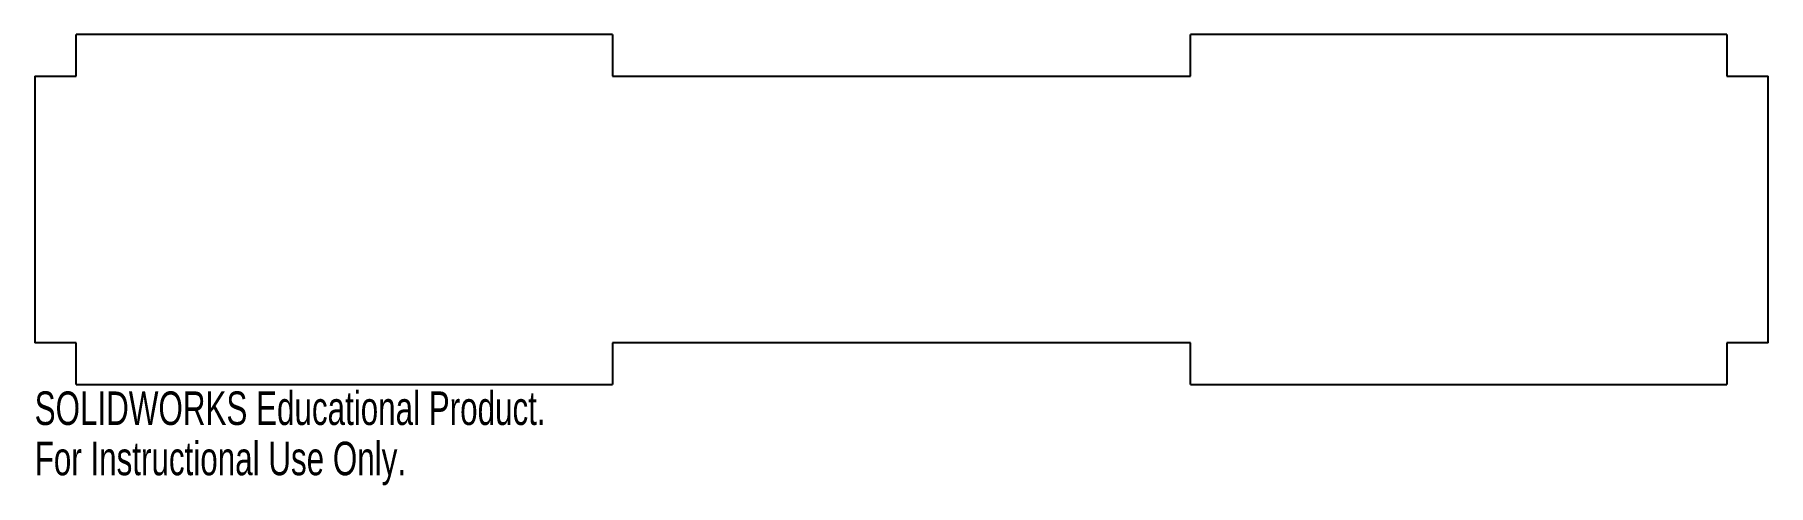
# Model space of a CAD drawing. Header units: millimetres. Extents: x 125 to 375, y 11 to 76.
import ezdxf

# ---------------------------------------------------------------- set-up
doc = ezdxf.new("R2010")
doc.units = ezdxf.units.MM
doc.styles.add('SLDTEXTSTYLE0', font='TXT', dxfattribs={"width": 0.7})

msp = doc.modelspace()

# ---------------------------------------------------------------- linework, layer by layer
at = {"color": 7, "linetype": 'Continuous', "lineweight": 25}
for p, q in [((208.33, 75.64), (131, 75.64)), ((131, 69.64), (131, 75.64)), ((208.33, 75.64), (208.33, 69.64)), ((369, 75.64), (291.67, 75.64)), ((291.67, 69.64), (291.67, 75.64)), ((369, 75.64), (369, 69.64)), ((125, 69.64), (131, 69.64)), ((125, 69.64), (125, 31.21)), ((208.33, 69.64), (291.67, 69.64)), ((369, 69.64), (375, 69.64)), ((375, 31.21), (375, 69.64)), ((131, 31.21), (125, 31.21)), ((131, 25.21), (131, 31.21)), ((208.33, 31.21), (208.33, 25.21)), ((291.67, 31.21), (208.33, 31.21)), ((291.67, 25.21), (291.67, 31.21)), ((369, 31.21), (369, 25.21)), ((375, 31.21), (369, 31.21)), ((131, 25.21), (208.33, 25.21)), ((291.67, 25.21), (369, 25.21))]:
    msp.add_line(p, q, dxfattribs=at)

# ---------------------------------------------------------------- texts
at = {"color": 7, "linetype": 'Continuous', "char_height": 4.8336, "attachment_point": 1, "style": 'SLDTEXTSTYLE0'}
for s, insert in [('SOLIDWORKS Educational Product.', (125, 24.19)), ('For Instructional Use Only.', (125, 16.94))]:
    msp.add_mtext(s, dxfattribs=dict(at, insert=insert))

doc.saveas('drawing.dxf')
